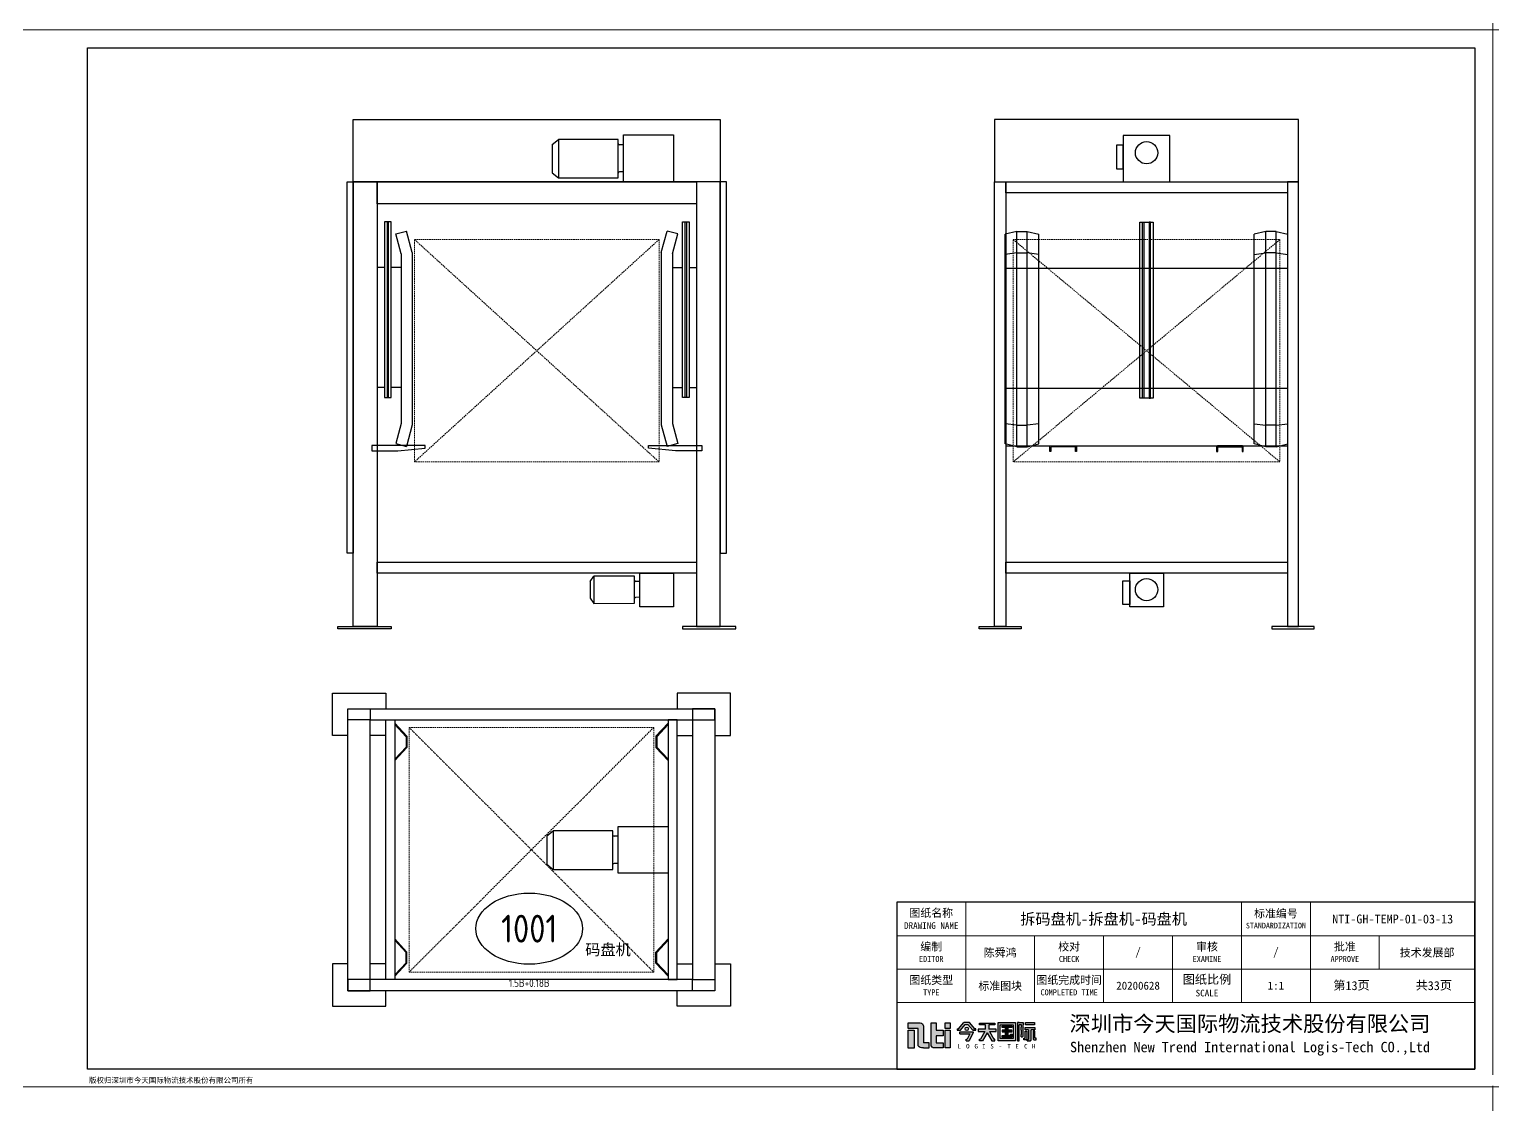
# Model space of a CAD drawing. Header units: millimetres. Extents: x 13310 to 204601, y -25828 to 2684.
# Drawn here: x 26660 to 33241, y -16404 to -11569 of the extents above; entities that cross this region are included whole.
import ezdxf
from ezdxf.enums import TextEntityAlignment as Align

# ---------------------------------------------------------------- set-up
doc = ezdxf.new("R2010")
doc.units = ezdxf.units.MM
doc.linetypes.add('DASHED2', pattern=[9.525, 6.35, -3.175])
for name, color, linetype in [('NTI-功率', 6, 'Continuous'), ('NTI-粗实线', 7, 'Continuous'), ('NTI-编号层', 6, 'Continuous')]:
    doc.layers.add(name, color=color, linetype=linetype)
for name, color, linetype, lineweight in [('NTI-标注层', 3, 'Continuous', 9), ('NTI-细实线', 7, 'Continuous', 9), ('NTI-虚线层', 5, 'DASHED2', 9)]:
    doc.layers.add(name, color=color, linetype=linetype, lineweight=lineweight)
doc.layers.add('NTI-输送设备', color=7, linetype='Continuous', plot=False)
doc.styles.add('NTI标准图块应用文字样式', font='gbenor.shx', dxfattribs={"height": 3.5})
doc.styles.add('标题栏', font='')
doc.styles.get('标题栏').set_extended_font_data('SimSun')

# ---------------------------------------------------------------- blocks, each defined once
blk = doc.blocks.new('*U172')
at = {"layer": 'NTI-虚线层', "color": 3}
for p, q in [((-550, 1750), (550, 750)), ((550, 1750), (-550, 750))]:
    blk.add_line(p, q, dxfattribs=at)
blk.add_lwpolyline([(-550, 750), (-550, 1750), (550, 1750), (550, 750)], close=True, dxfattribs=at)
at = {"layer": 'NTI-输送设备', "color": 2}
for p, q in [((69.5, 2177), (97.6, 2200.2)), ((69.5, 2177), (69.5, 2050.3)), ((390, 2176.1), (371.5, 2176.2)), ((69.5, 2050.3), (97.6, 2027)), ((390, 2053.9), (371.5, 2053.8)), ((240.5, 213.1), (256, 236.3)), ((240.5, 213.1), (240.5, 137.2)), ((463, 212.7), (444.5, 212.9)), ((240.5, 137.2), (256, 113.9)), ((463, 141.4), (444.5, 141.2))]:
    blk.add_line(p, q, dxfattribs=at)
at = {"layer": 'NTI-输送设备'}
for p, q in [((-634.2, 1775.2), (-585.9, 1788.2)), ((-560, 1691.6), (-585.9, 1788.2)), ((560, 1691.6), (585.9, 1788.2)), ((634.2, 1775.2), (585.9, 1788.2)), ((-610, 1685), (-634.2, 1775.2)), ((610, 1685), (634.2, 1775.2)), ((-610, 1685), (-610, 923.2)), ((-560, 1691.6), (-560, 916.6)), ((560, 1691.6), (560, 916.6)), ((610, 1685), (610, 923.2)), ((-685, 1623.8), (-715, 1623.8)), ((-610, 1623.8), (-655, 1623.8)), ((610, 1623.8), (655, 1623.8)), ((685, 1623.8), (715, 1623.8)), ((-685, 1084.4), (-715, 1084.4)), ((-610, 1084.4), (-655, 1084.4)), ((610, 1084.4), (655, 1084.4)), ((685, 1084.4), (715, 1084.4)), ((-610, 923.2), (-634.2, 832.9)), ((610, 923.2), (634.2, 832.9)), ((-560, 916.6), (-585.9, 820)), ((560, 916.6), (585.9, 820)), ((-634.2, 832.9), (-585.9, 820)), ((634.2, 832.9), (585.9, 820))]:
    blk.add_line(p, q, dxfattribs=at)
for points in [[(-825, 2290), (825, 2290), (825, 2010), (-825, 2010)], [(-853, 2010), (-825, 2010), (-825, 340), (-853, 340)], [(-825, 2010), (-718.5, 2010), (-718.5, 10), (-825, 10)], [(-718.5, 2010), (718.5, 2010), (718.5, 1910), (-718.5, 1910)], [(825, 2010), (718.5, 2010), (718.5, 10), (825, 10)], [(853, 2010), (825, 2010), (825, 340), (853, 340)], [(-685, 1039.4), (-655, 1039.4), (-655, 1829.4), (-685, 1829.4)], [(-666.8, 1829.4), (-673.3, 1829.4), (-673.3, 1039.4), (-666.8, 1039.4)], [(685, 1039.4), (655, 1039.4), (655, 1829.4), (685, 1829.4)], [(666.8, 1829.4), (673.3, 1829.4), (673.3, 1039.4), (666.8, 1039.4)], [(-624.1, 799.4), (-502.1, 811.4), (-502.1, 824.4), (-742.1, 824.4), (-742.1, 799.4)], [(624.1, 799.4), (502.1, 811.4), (502.1, 824.4), (742.1, 824.4), (742.1, 799.4)], [(-718.5, 300), (718.5, 300), (718.5, 250), (-718.5, 250)], [(-895, 10), (-655, 10), (-655, 0), (-895, 0)], [(895, 10), (655, 10), (655, 0), (895, 0)]]:
    blk.add_lwpolyline(points, close=True, dxfattribs=at)
at = {"layer": 'NTI-输送设备', "color": 2}
for points in [[(366.5, 2200.2), (97.6, 2200.2), (97.6, 2027), (366.5, 2027)], [(390, 2220), (615, 2220), (615, 2010), (390, 2010)], [(439.5, 236.9), (256, 236.3), (256, 113.9), (439.5, 114.5)], [(463, 250), (615, 250), (615, 99), (463, 99)]]:
    blk.add_lwpolyline(points, close=True, dxfattribs=at)
for centre, start, end in [((371.5, 2181.2), 180, 269.46851), ((371.5, 2048.8), 90.53149, 180), ((444.5, 217.9), 180, 269.46851), ((444.5, 136.2), 90.53149, 180)]:
    blk.add_arc(centre, 5, start, end, dxfattribs=at)
blk = doc.blocks.new('*U173')
at = {"layer": 'NTI-虚线层', "color": 3}
for p, q in [((-600, 1750), (600, 750)), ((600, 1750), (-600, 750))]:
    blk.add_line(p, q, dxfattribs=at)
blk.add_lwpolyline([(-600, 750), (-600, 1750), (600, 1750), (600, 750)], close=True, dxfattribs=at)
at = {"layer": 'NTI-输送设备'}
for p, q in [((-583.4, 1786.2), (-635.4, 1773.3)), ((-583.4, 818), (-583.4, 1786.2)), ((-583.4, 1786.2), (-536.6, 1786.2)), ((-536.6, 818), (-536.6, 1786.2)), ((-536.6, 1786.2), (-484.6, 1773.3)), ((536.6, 1786.2), (484.6, 1773.3)), ((536.6, 818), (536.6, 1786.2)), ((583.4, 1786.2), (536.6, 1786.2)), ((583.4, 818), (583.4, 1786.2)), ((583.4, 1786.2), (635.4, 1773.3)), ((-635.4, 831), (-635.4, 1773.3)), ((-484.6, 831), (-484.6, 1773.3)), ((484.6, 831), (484.6, 1773.3)), ((635.4, 831), (635.4, 1773.3)), ((-583.4, 1689.6), (-635.4, 1683)), ((-583.4, 1689.6), (-536.6, 1689.6)), ((-484.6, 1683), (-536.6, 1689.6)), ((484.6, 1683), (536.6, 1689.6)), ((583.4, 1689.6), (536.6, 1689.6)), ((583.4, 1689.6), (635.4, 1683)), ((-633.4, 1621.8), (633.5, 1621.8)), ((-633.4, 1082.4), (633.5, 1082.4)), ((-583.4, 914.6), (-635.4, 921.2)), ((-583.4, 914.6), (-536.6, 914.6)), ((-484.6, 921.2), (-536.6, 914.6)), ((484.6, 921.2), (536.6, 914.6)), ((583.4, 914.6), (536.6, 914.6)), ((583.4, 914.6), (635.4, 921.2)), ((-583.4, 818), (-635.4, 831)), ((-633.4, 822.4), (633.5, 822.4)), ((-583.4, 818), (-536.6, 818)), ((-536.6, 818), (-484.6, 831)), ((536.6, 818), (484.6, 831)), ((583.4, 818), (536.6, 818)), ((583.4, 818), (635.4, 831))]:
    blk.add_line(p, q, dxfattribs=at)
for points in [[(-683.4, 2010), (683.5, 2010), (683.5, 2290), (-683.4, 2290)], [(-683.5, 2010), (-633.4, 2010), (-633.4, 10), (-683.5, 10)], [(-633.4, 2010), (633.5, 2010), (633.5, 1960), (-633.4, 1960)], [(683.5, 2010), (633.5, 2010), (633.5, 10), (683.5, 10)], [(30, 1037.4), (-30, 1037.4), (-30, 1827.4), (30, 1827.4)], [(-18.2, 1827.4), (-11.7, 1827.4), (-11.7, 1037.4), (-18.2, 1037.4)], [(18.3, 1827.4), (11.8, 1827.4), (11.8, 1037.4), (18.3, 1037.4)], [(-633.4, 300), (633.5, 300), (633.5, 250), (-633.4, 250)], [(-753.4, 10), (-563.4, 10), (-563.4, 0), (-753.4, 0)], [(753.5, 10), (563.5, 10), (563.5, 0), (753.5, 0)]]:
    blk.add_lwpolyline(points, close=True, dxfattribs=at)
at = {"layer": 'NTI-输送设备', "color": 2}
for points in [[(-105, 2174.3), (-135.5, 2174.3), (-135.5, 2067.3), (-105, 2067.3)], [(-105, 2010), (105, 2010), (105, 2217), (-105, 2217)], [(-75.5, 108.7), (-106, 108.7), (-106, 215.7), (-75.5, 215.7)], [(-75.5, 250), (75.5, 250), (75.5, 99), (-75.5, 99)]]:
    blk.add_lwpolyline(points, close=True, dxfattribs=at)
at = {"layer": 'NTI-输送设备'}
for points in [[(-429, 817.4, 0.414214), (-430, 816.4), (-430, 797.4), (-435, 797.4), (-435, 816.4, -0.414214), (-429, 822.4), (-321, 822.4, -0.414214), (-315, 816.4), (-315, 797.4), (-320, 797.4), (-320, 816.4, 0.414214), (-321, 817.4)], [(429, 817.4, -0.414214), (430, 816.4), (430, 797.4), (435, 797.4), (435, 816.4, 0.414214), (429, 822.4), (321, 822.4, 0.414214), (315, 816.4), (315, 797.4), (320, 797.4), (320, 816.4, -0.414214), (321, 817.4)]]:
    blk.add_lwpolyline(points, format="xyb", close=True, dxfattribs=at)
at = {"layer": 'NTI-输送设备', "color": 2}
for centre in [(0, 2140), (0, 176)]:
    blk.add_circle(centre, 50, dxfattribs=at)
blk = doc.blocks.new('图块标准图框标题栏')
h = blk.add_hatch(color=1)
h.dxf.hatch_style = 1
h.paths.add_polyline_path([(-126.08, 8.76), (-127.42, 8.76), (-127.42, 4.73), (-126.08, 4.73)])
h.paths.add_polyline_path([(-124, 9.62, 0.414214), (-124.75, 10.37), (-125.22, 10.37), (-127.41, 10.37), (-127.41, 9.11), (-125.22, 9.11), (-125.22, 5.54, 0.414214), (-124.47, 4.79), (-124, 4.79), (-122.69, 4.79), (-122.69, 5.9), (-124, 5.9)])
h.paths.add_polyline_path([(-121.17, 8.75), (-121.17, 10.37), (-122.3, 10.37), (-122.3, 5.5, 0.414214), (-121.55, 4.75), (-121.17, 4.75), (-119.6, 4.75), (-119.6, 5.89), (-121.17, 5.89), (-121.17, 7.51), (-119.6, 7.51), (-119.6, 8.75)])
h.paths.add_polyline_path([(-117.97, 8.75), (-119.09, 8.75), (-119.09, 4.75), (-117.97, 4.75)])
h.paths.add_polyline_path([(-117.97, 10.37), (-119.09, 10.37), (-119.09, 9.13), (-117.97, 9.13)])
h = blk.add_hatch(color=256)
h.dxf.hatch_style = 1
h.paths.add_polyline_path([(-113.64, 10.45), (-114.96, 10.45), (-116.14, 9.05), (-116.4, 9.05), (-116.4, 8.75), (-115.7, 8.75), (-114.6, 10.05), (-114, 10.05), (-112.9, 8.75), (-112.2, 8.75), (-112.2, 9.05), (-112.45, 9.05)])
h.paths.add_polyline_path([(-113.88, 9.05, 1), (-114.66, 9.05, 1)])
h.paths.add_polyline_path([(-112.8, 8.25), (-112.8, 8.35), (-115.8, 8.35), (-115.8, 7.95), (-113.6, 7.95), (-114.2, 6.75), (-114.4, 6.75), (-114.4, 6.35), (-113.75, 6.35)])
h.paths.add_polyline_path([(-107.63, 8.95), (-109.33, 8.95), (-109.33, 9.95), (-107.93, 9.95), (-107.93, 10.35), (-111.43, 10.35), (-111.43, 9.95), (-110.03, 9.95), (-110.03, 8.95), (-111.73, 8.95), (-111.73, 8.45), (-110.19, 8.45), (-111.19, 6.75), (-111.43, 6.75), (-111.43, 6.35), (-110.73, 6.35), (-109.68, 8.14), (-108.63, 6.35), (-107.93, 6.35), (-107.93, 6.75), (-108.16, 6.75), (-109.16, 8.45), (-107.63, 8.45)])
h.paths.add_polyline_path([(-103.33, 10.45), (-107.23, 10.45), (-107.23, 6.35), (-103.33, 6.35)])
h.paths.add_polyline_path([(-106.73, 9.95), (-103.83, 9.95), (-103.83, 6.85), (-106.73, 6.85)], flags=16)
h.paths.add_polyline_path([(-106.33, 8.75), (-105.53, 8.75), (-105.53, 9.35), (-106.33, 9.35), (-106.33, 9.65), (-104.13, 9.65), (-104.13, 9.35), (-105.03, 9.35), (-105.03, 8.75), (-104.13, 8.75), (-104.13, 8.35), (-105.03, 8.35), (-105.03, 7.55), (-104.43, 7.55), (-104.43, 7.85), (-104.13, 7.85), (-104.13, 7.55), (-104.13, 7.15), (-106.33, 7.15), (-106.33, 7.55), (-105.53, 7.55), (-105.53, 8.35), (-106.33, 8.35)], flags=0)
h.paths.add_polyline_path([(-101.57, 8.95), (-101.67, 9.05), (-101.67, 9.15), (-101.57, 9.25), (-101.57, 9.95), (-101.57, 10.45), (-102.47, 10.45), (-102.87, 10.45), (-102.87, 6.35), (-102.47, 6.35), (-102.47, 9.95), (-101.97, 9.95), (-101.97, 9.45), (-102.07, 9.45), (-102.07, 8.75), (-101.97, 8.65), (-101.97, 7.85), (-102.07, 7.75), (-102.07, 7.25), (-101.97, 7.25), (-101.82, 7.25, 0.414214), (-101.57, 7.5)])
h.paths.add_polyline_path([(-98.97, 9.35), (-101.17, 9.35), (-101.17, 8.85), (-100.37, 8.85), (-100.37, 6.65), (-100.67, 6.65), (-100.67, 6.35), (-100.37, 6.35), (-100.07, 6.35), (-100.02, 6.35, 0.414214), (-99.77, 6.6), (-99.77, 8.85), (-98.97, 8.85)])
h.paths.add_polyline_path([(-99.07, 10.45), (-101.07, 10.45), (-101.07, 9.95), (-99.07, 9.95)])
h.paths.add_polyline_path([(-100.77, 8.55), (-101.17, 8.55), (-101.17, 6.95), (-101.47, 6.95), (-101.47, 6.55), (-101.17, 6.55), (-101.02, 6.55, 0.414214), (-100.77, 6.8)])
h.paths.add_polyline_path([(-98.97, 8.55), (-99.37, 8.55), (-99.37, 6.8, 0.414214), (-99.12, 6.55), (-98.97, 6.55), (-98.67, 6.55), (-98.67, 6.95), (-98.97, 6.95)])
h = blk.add_hatch(color=256)
h.dxf.hatch_style = 1
h.paths.add_polyline_path([(-105.03, 8.75), (-105.03, 9.35), (-104.13, 9.35), (-104.13, 9.65), (-106.33, 9.65), (-106.33, 9.35), (-105.53, 9.35), (-105.53, 8.75), (-106.33, 8.75), (-106.33, 8.35), (-105.53, 8.35), (-105.53, 7.55), (-106.33, 7.55), (-106.33, 7.15), (-104.13, 7.15), (-104.13, 7.55), (-104.13, 7.85), (-104.43, 7.85), (-104.43, 7.55), (-105.03, 7.55), (-105.03, 8.35), (-104.13, 8.35), (-104.13, 8.75)])
for p, q in [((-116.14, 9.05), (-114.96, 10.45)), ((-115.7, 8.75), (-114.6, 10.05)), ((-113.64, 10.45), (-114.96, 10.45)), ((-114.6, 10.05), (-114, 10.05)), ((-114.6, 10.05), (-114, 10.05)), ((-114, 10.05), (-112.9, 8.75)), ((-112.9, 8.75), (-114, 10.05)), ((-112.45, 9.05), (-113.64, 10.45)), ((-116.4, 9.05), (-116.4, 8.75)), ((-116.4, 9.05), (-116.14, 9.05)), ((-116.4, 8.75), (-115.7, 8.75)), ((-115.8, 7.95), (-113.6, 7.95)), ((-114.4, 6.35), (-114.4, 6.75)), ((-114.4, 6.75), (-114.2, 6.75)), ((-113.6, 7.95), (-114.2, 6.75)), ((-112.8, 8.25), (-113.75, 6.35)), ((-112.9, 8.75), (-112.2, 8.75)), ((-112.2, 8.75), (-112.9, 8.75)), ((-112.2, 9.05), (-112.45, 9.05)), ((-112.2, 8.75), (-112.2, 9.05)), ((-111.43, 6.75), (-111.19, 6.75)), ((-111.43, 6.35), (-111.43, 6.75)), ((-110.19, 8.45), (-111.19, 6.75)), ((-109.68, 8.14), (-110.73, 6.35)), ((-109.68, 8.14), (-108.63, 6.35)), ((-109.16, 8.45), (-108.16, 6.75)), ((-107.93, 6.75), (-108.16, 6.75)), ((-107.93, 6.35), (-107.93, 6.75)), ((-102.07, 7.25), (-101.97, 7.25)), ((-101.57, 9.25), (-101.67, 9.15)), ((-101.67, 9.15), (-101.67, 9.05)), ((-101.57, 8.95), (-101.67, 9.05)), ((-110.73, 6.35), (-111.43, 6.35)), ((-108.63, 6.35), (-107.93, 6.35))]:
    blk.add_line(p, q)
at = {"color": 7, "linetype": 'Continuous'}
for p, q in [((-115.8, 7.95), (-115.8, 8.35)), ((-115.8, 8.35), (-112.8, 8.35)), ((-112.8, 8.35), (-112.8, 8.25)), ((-99.77, 6.6), (-99.77, 8.65))]:
    blk.add_line(p, q, dxfattribs=at)
at = {"color": 1}
for points in [[(-125.22, 9.11), (-127.41, 9.11), (-127.41, 10.37), (-125.22, 10.37)], [(-121.17, 8.75), (-119.6, 8.75), (-119.6, 7.51), (-121.17, 7.51)], [(-121.17, 7.51), (-121.17, 5.89)], [(-124, 4.79), (-122.69, 4.79), (-122.69, 5.9), (-124, 5.9)], [(-121.17, 5.89), (-119.6, 5.89), (-119.6, 4.75), (-121.17, 4.75)]]:
    blk.add_lwpolyline(points, dxfattribs=at)
for points in [[(-125.22, 10.37), (-124.75, 10.37, -0.414214), (-124, 9.62), (-124, 5.9)], [(-121.17, 4.75), (-121.55, 4.75, -0.414214), (-122.3, 5.5), (-122.3, 10.37), (-121.17, 10.37), (-121.17, 8.75)], [(-124, 4.79), (-124.47, 4.79, -0.414214), (-125.22, 5.54), (-125.22, 9.11)]]:
    blk.add_lwpolyline(points, format="xyb", dxfattribs=at)
for points in [[(-119.09, 10.37), (-117.97, 10.37), (-117.97, 9.13), (-119.09, 9.13)], [(-127.42, 8.76), (-126.08, 8.76), (-126.08, 4.73), (-127.42, 4.73)], [(-119.09, 8.75), (-117.97, 8.75), (-117.97, 4.75), (-119.09, 4.75)]]:
    blk.add_lwpolyline(points, close=True, dxfattribs=at)
for points in [[(-110.03, 9.95), (-111.43, 9.95), (-111.43, 10.35), (-107.93, 10.35), (-107.93, 9.95), (-109.33, 9.95)], [(-110.03, 8.95), (-110.03, 9.95)], [(-109.33, 9.95), (-109.33, 8.95)], [(-102.47, 10.45), (-102.87, 10.45), (-102.87, 6.35), (-102.47, 6.35), (-102.47, 9.95)], [(-102.47, 10.45), (-101.57, 10.45), (-101.57, 9.95)], [(-101.97, 9.95), (-102.47, 9.95)], [(-101.57, 9.25), (-101.57, 9.95)], [(-110.03, 8.95), (-111.73, 8.95), (-111.73, 8.45), (-110.19, 8.45)], [(-109.16, 8.45), (-107.63, 8.45), (-107.63, 8.95), (-109.33, 8.95)], [(-105.53, 9.35), (-106.33, 9.35), (-106.33, 9.65), (-104.13, 9.65), (-104.13, 9.35), (-105.03, 9.35)], [(-105.53, 8.75), (-106.33, 8.75), (-106.33, 8.35), (-105.53, 8.35)], [(-104.13, 7.55), (-104.13, 7.15), (-106.33, 7.15), (-106.33, 7.55), (-105.53, 7.55)], [(-105.53, 8.75), (-105.53, 9.35)], [(-105.53, 7.55), (-105.53, 8.35)], [(-105.03, 9.35), (-105.03, 8.75)], [(-105.03, 8.35), (-104.13, 8.35), (-104.13, 8.75), (-105.03, 8.75)], [(-105.03, 8.35), (-105.03, 7.55)], [(-105.03, 7.55), (-104.43, 7.55)], [(-104.43, 7.55), (-104.43, 7.85), (-104.13, 7.85), (-104.13, 7.55)], [(-101.17, 6.55), (-101.47, 6.55), (-101.47, 6.95), (-101.17, 6.95)], [(-100.37, 8.85), (-101.17, 8.85), (-101.17, 9.35), (-98.97, 9.35), (-98.97, 8.85), (-99.77, 8.85)], [(-100.37, 6.35), (-100.67, 6.35), (-100.67, 6.65), (-100.37, 6.65)], [(-100.37, 8.85), (-100.37, 6.65)], [(-98.97, 6.55), (-98.67, 6.55), (-98.67, 6.95), (-98.97, 6.95)]]:
    blk.add_lwpolyline(points)
for points in [[(-107.23, 10.45), (-103.33, 10.45), (-103.33, 6.35), (-107.23, 6.35)], [(-106.73, 9.95), (-103.83, 9.95), (-103.83, 6.85), (-106.73, 6.85)], [(-101.07, 10.45), (-99.07, 10.45), (-99.07, 9.95), (-101.07, 9.95)]]:
    blk.add_lwpolyline(points, close=True)
at = {"color": 7, "linetype": 'Continuous'}
for points in [[(-102.07, 7.25), (-102.07, 7.75), (-101.97, 7.85), (-101.97, 8.65), (-102.07, 8.75), (-102.07, 9.45), (-101.97, 9.45), (-101.97, 9.95)], [(-104.13, 9.55), (-104.13, 9.65), (-106.33, 9.65)], [(-114.4, 6.35), (-113.75, 6.35)], [(-100.67, 6.35), (-100.67, 6.55)], [(-100.67, 6.35), (-100.07, 6.35)], [(-100.02, 6.35), (-100.07, 6.35)]]:
    blk.add_lwpolyline(points, dxfattribs=at)
for points in [[(-101.97, 7.25), (-101.82, 7.25, 0.414214), (-101.57, 7.5), (-101.57, 8.95)], [(-101.17, 6.95), (-101.17, 8.55), (-100.77, 8.55), (-100.77, 6.8, -0.414214), (-101.02, 6.55), (-101.17, 6.55)], [(-100.37, 6.35), (-100.02, 6.35, 0.414214), (-99.77, 6.6), (-99.77, 8.85)], [(-98.97, 6.95), (-98.97, 8.55), (-99.37, 8.55), (-99.37, 6.8, 0.414214), (-99.12, 6.55), (-98.97, 6.55)]]:
    blk.add_lwpolyline(points, format="xyb")
blk.add_circle((-114.27, 9.05), 0.388, dxfattribs=at)
at = {"layer": 'NTI-粗实线'}
blk.add_lwpolyline([(-130, 0), (0, 0), (0, 37.5), (-130, 37.5)], close=True, dxfattribs=at)
at = {"layer": 'NTI-细实线'}
for p, q in [((-114.5, 37.5), (-114.5, 15)), ((-52.5, 22.5), (-52.5, 37.5)), ((-37, 22.5), (-37, 37.5)), ((0, 30), (-130, 30)), ((-99, 30), (-99, 15)), ((-83.5, 30), (-83.5, 15)), ((-68, 30), (-68, 15)), ((-21.5, 30), (-21.5, 22.5)), ((0, 22.5), (-130, 22.5)), ((-52.5, 22.5), (-52.5, 15)), ((-37, 22.5), (-37, 15)), ((0, 15), (-130, 15))]:
    blk.add_line(p, q, dxfattribs=at)
at = {"style": '标题栏'}
blk.add_attdef('图纸名称', text='', height=2.5, dxfattribs=at).set_placement((-83.5, 33.75), align=Align.MIDDLE_CENTER)
for tag, height, p in [('标准编号', 2, (-18.5, 33.75)), ('编制人员', 1.8, (-106.75, 26.25)), ('校对人员', 1.8, (-75.75, 26.25)), ('审核人员', 1.8, (-44.75, 26.25)), ('批准', 1.8, (-10.75, 26.25)), ('图纸类型', 1.8, (-106.75, 18.75)), ('图纸完成时间', 1.8, (-75.75, 18.75)), ('图纸比例', 1.8, (-44.75, 18.75)), ('N', 2, (-27.75, 18.75)), ('N', 2, (-9.25, 18.75))]:
    blk.add_attdef(tag, text='', height=height, dxfattribs=at).set_placement(p, align=Align.MIDDLE)
at = {"layer": 'NTI-细实线', "color": 7, "style": '标题栏'}
for s, p in [('L', (-116.36, 4.64)), ('O', (-114.42, 4.64)), ('G', (-112.54, 4.64)), ('I', (-110.82, 4.64)), ('S', (-108.97, 4.64)), ('-', (-107.13, 4.64)), ('T', (-105.13, 4.64)), ('E', (-103.36, 4.64)), ('C', (-101.38, 4.64)), ('H', (-99.62, 4.64))]:
    blk.add_text(s, height=1, dxfattribs=at).set_placement(p)
at = {"layer": 'NTI-细实线', "attachment_point": 5, "style": '标题栏'}
for s, insert, char_height, width in [('图纸名称\\P{\\H0.83333x;DRAWING NAME}', (-122.25, 33.75), 1.8, 15.1979), ('标准编号\\P{\\H0.7x;STANDARDIZATION}', (-44.75, 33.75), 1.8, 15.1979), ('编制\\P{\\H0.75x;EDITOR}', (-122.25, 26.25), 1.8, 14.4665), ('校对\\P{\\H0.75x;CHECK}', (-91.25, 26.25), 1.8, 14.4665), ('审核\\P{\\H0.75x;EXAMINE}', (-60.25, 26.25), 1.8, 14.4665), ('批准\\P{\\H0.75x;APPROVE}', (-29.25, 26.25), 1.8, 14.4665), ('图纸类型\\P{\\H0.75x;TYPE}', (-122.25, 18.75), 1.8, 14.4665), ('图纸完成时间\\P{\\H0.75x;COMPLETED TIME}', (-91.25, 18.75), 1.8, 17.2878), ('图纸比例\\P{\\H0.75x;SCALE}', (-60.25, 18.75), 2, 14.4665), ('第  页', (-27.75, 18.75), 2, 24.25), ('共  页', (-9.25, 18.75), 2, 24.25), ('深圳市今天国际物流技术股份有限公司\\P{\\H0.66667x;Shenzhen New Trend International Logis-Tech CO.,Ltd}', (-50.58, 7.5), 3.5, 116.0664)]:
    blk.add_mtext(s, dxfattribs=dict(at, insert=insert, char_height=char_height, width=width))
blk = doc.blocks.new('*U348')
at = {"layer": 'NTI-编号层', "ltscale": 10}
blk.add_ellipse((-9.9, -354.7), major_axis=(240, 0), ratio=0.666667, dxfattribs=at)
at = {"layer": 'NTI-虚线层', "color": 3}
for p, q in [((-550, 550), (550, -550)), ((550, 550), (-550, -550))]:
    blk.add_line(p, q, dxfattribs=at)
blk.add_lwpolyline([(-550, 550), (550, 550), (550, -550), (-550, -550)], close=True, dxfattribs=at)
at = {"layer": 'NTI-输送设备', "color": 2}
for p, q in [((69.5, 62), (97.6, 85.2)), ((69.5, 62), (69.5, -64.7)), ((390, 61.1), (371.5, 61.2)), ((69.5, -64.7), (97.6, -88))]:
    blk.add_line(p, q, dxfattribs=at)
at = {"layer": 'NTI-输送设备'}
blk.add_line((390, -61.1), (371.5, -61.2), dxfattribs=at)
for points in [[(-825, 513.5), (-895, 513.5), (-895, 703.5), (-655, 703.5), (-655, 633.5)], [(825, 513.5), (895, 513.5), (895, 703.5), (655, 703.5), (655, 633.5)], [(-645, 583.5), (-645, 583.5)], [(-615, 568.9), (-560, 510), (-560, 460), (-615, 401.1)], [(-615, 563), (-564, 508.4), (-564, 461.6), (-615, 407)], [(615, 568.9), (560, 510), (560, 460), (615, 401.1)], [(615, 563), (564, 508.4), (564, 461.6), (615, 407)], [(-655, 513.5), (-725, 513.5)], [(655, 513.5), (725, 513.5)], [(-615, -568.9), (-560, -510), (-560, -460), (-615, -401.1)], [(-615, -563), (-564, -508.4), (-564, -461.6), (-615, -407)], [(615, -568.9), (560, -510), (560, -460), (615, -401.1)], [(615, -563), (564, -508.4), (564, -461.6), (615, -407)], [(-825, -513.5), (-895, -513.5), (-895, -703.5), (-655, -703.5), (-655, -633.5)], [(-655, -513.5), (-725, -513.5)], [(825, -513.5), (895, -513.5), (895, -703.5), (655, -703.5), (655, -633.5)], [(655, -513.5), (725, -513.5)]]:
    blk.add_lwpolyline(points, dxfattribs=at)
for points in [[(-825, 633.5), (825, 633.5), (825, -633.5), (-825, -633.5)], [(-825, 583.5), (-825, 633.5), (-725, 633.5), (-725, 583.5)], [(825, 583.5), (825, 633.5), (725, 633.5), (725, 583.5)], [(-725, 583.5), (725, 583.5), (725, -583.5), (-725, -583.5)], [(-655, 583.5), (-615, 583.5), (-615, -583.5), (-655, -583.5)], [(655, 583.5), (615, 583.5), (615, -583.5), (655, -583.5)], [(-825, -583.5), (-825, -633.5), (-725, -633.5), (-725, -583.5)], [(825, -583.5), (825, -633.5), (725, -633.5), (725, -583.5)]]:
    blk.add_lwpolyline(points, close=True, dxfattribs=at)
at = {"layer": 'NTI-输送设备', "color": 2}
for points in [[(366.5, 85.2), (97.6, 85.2), (97.6, -88), (366.5, -88)], [(390, 105), (615, 105), (615, -105), (390, -105)]]:
    blk.add_lwpolyline(points, close=True, dxfattribs=at)
blk.add_arc((371.5, 66.2), 5, 180, 269.46851, dxfattribs=at)
at = {"layer": 'NTI-输送设备'}
blk.add_arc((371.5, -66.2), 5, 90.53149, 180, dxfattribs=at)
at = {"layer": 'NTI-功率', "style": 'NTI标准图块应用文字样式'}
blk.add_attdef('005电机功率(KW)', text='', height=35, dxfattribs=at).set_placement((-9.9, -599.2), align=Align.MIDDLE)
at = {"layer": 'NTI-标注层', "insert": (242, -423.9), "char_height": 50, "attachment_point": 1, "style": 'NTI标准图块应用文字样式'}
blk.add_mtext_dynamic_manual_height_columns('{\\fSimSun|b0|i0|c134|p2;码盘机}', width=230.799, gutter_width=17.5, heights=[0], dxfattribs=at)
at = {"layer": 'NTI-标注层', "style": 'NTI标准图块应用文字样式', "flags": 3}
for tag, p in [('004输送速度(m/min)', (2118.1, -336)), ('007控制方式', (2118.1, -341.5))]:
    blk.add_attdef(tag, p, '', height=3.5, dxfattribs=at)
at = {"layer": 'NTI-编号层', "style": 'NTI标准图块应用文字样式'}
blk.add_attdef('000设备编号', text='', height=125, dxfattribs=at).set_placement((-9.9, -354.7), align=Align.MIDDLE)
for tag, flags, p in [('003输送高度(mm)', 1, (-9.9, -552.6)), ('011备注', 1, (-70.8, -653.7)), ('012设计单位', 3, (-47.5, -703.5))]:
    blk.add_attdef(tag, text='', height=35, dxfattribs=dict(at, flags=flags)).set_placement(p, align=Align.MIDDLE)
at = {"layer": 'NTI-编号层', "style": 'NTI标准图块应用文字样式', "flags": 1}
blk.add_attdef('005额定载荷(kg)', (-116.7, -758.4), '', height=35, dxfattribs=at)

msp = doc.modelspace()

# ---------------------------------------------------------------- linework, layer by layer
at = {"layer": 'NTI-细实线'}
for points in [[(26521.4, -11572.4), (26521.4, -6820.4), (33241.4, -6820.4), (33241.4, -11572.4)], [(33241.4, -16324.4), (33241.4, -11572.4), (39961.4, -11572.4), (39961.4, -16324.4)], [(19801.4, -25828.4), (19801.4, -16324.4), (33241.4, -16324.4), (33241.4, -25828.4)]]:
    msp.add_lwpolyline(points, close=True, dxfattribs=at)

# ---------------------------------------------------------------- block references
ref = msp.add_blockref('图块标准图框标题栏', (33161.4, -16244.4), dxfattribs=dict(xscale=20, yscale=20, zscale=20))
ref.add_attrib('图纸名称', '拆码盘机-拆盘机-码盘机', dxfattribs={"height": 50, "style": '标题栏'}).set_placement((31491.4, -15569.4), align=Align.MIDDLE_CENTER)
ref.add_attrib('标准编号', 'NTI-GH-TEMP-01-03-13', dxfattribs={"height": 40, "style": '标题栏'}).set_placement((32791.4, -15569.4), align=Align.MIDDLE)
ref.add_attrib('图纸类型', '标准图块', dxfattribs={"height": 36, "style": '标题栏'}).set_placement((31026.4, -15869.4), align=Align.MIDDLE)
ref.add_attrib('图纸比例', '1:1', dxfattribs={"height": 36, "style": '标题栏'}).set_placement((32266.4, -15869.4), align=Align.MIDDLE)
ref.add_attrib('图纸完成时间', '20200628', dxfattribs={"height": 36, "style": '标题栏'}).set_placement((31646.4, -15869.4), align=Align.MIDDLE)
ref.add_attrib('编制人员', '陈舜鸿', dxfattribs={"height": 36, "style": '标题栏'}).set_placement((31026.4, -15719.4), align=Align.MIDDLE)
ref.add_attrib('校对人员', '/', dxfattribs={"height": 36, "style": '标题栏'}).set_placement((31646.4, -15719.4), align=Align.MIDDLE)
ref.add_attrib('审核人员', '/', dxfattribs={"height": 36, "style": '标题栏'}).set_placement((32266.4, -15719.4), align=Align.MIDDLE)
ref.add_attrib('批准', '技术发展部', dxfattribs={"height": 36, "style": '标题栏'}).set_placement((32946.4, -15719.4), align=Align.MIDDLE)
ref.add_attrib('N', '33', dxfattribs={"height": 40, "style": '标题栏'}).set_placement((32976.4, -15869.4), align=Align.MIDDLE)
ref.add_attrib('N', '13', dxfattribs={"height": 40, "style": '标题栏'}).set_placement((32606.4, -15869.4), align=Align.MIDDLE)
at = {"layer": 'NTI-输送设备'}
for name, p in [('*U172', (28942.3, -14264.6)), ('*U173', (31684.6, -14264.6))]:
    msp.add_blockref(name, p, dxfattribs=at)

# ---------------------------------------------------------------- texts
at = {"layer": 'NTI-细实线', "char_height": 96, "width": 10459.216, "attachment_point": 5, "style": '标题栏', "bg_fill": 2}
for s, insert in [('气动阻挡', (24997.6, -15264.3)), ('外形检测/LED支架', (21995.4, -15507))]:
    msp.add_mtext(s, dxfattribs=dict(at, insert=insert))

# ---------------------------------------------------------------- next in the draw order: linework, layer by layer
at = {"layer": 'NTI-粗实线'}
msp.add_lwpolyline([(26921.4, -16244.4), (26921.4, -11652.4), (33161.4, -11652.4), (33161.4, -16244.4)], close=True, dxfattribs=at)
at = {"layer": 'NTI-细实线'}
msp.add_lwpolyline([(26521.4, -16324.4), (26521.4, -11572.4), (33241.4, -11572.4), (33241.4, -16324.4)], close=True, dxfattribs=at)

# ---------------------------------------------------------------- next in the draw order: block references
at = {"layer": 'NTI-粗实线'}
msp.add_blockref('*U348', (28918.3, -15258.2), dxfattribs=at).add_auto_attribs({'000设备编号': '1001', '005电机功率(KW)': '1.5B+0.18B'})

# ---------------------------------------------------------------- next in the draw order: texts
at = {"layer": 'NTI-细实线', "char_height": 24, "width": 2614.804, "attachment_point": 5, "style": '标题栏', "bg_fill": 2}
for insert in [(27298.3, -16295.9), (34018.3, -16295.9)]:
    msp.add_mtext('版权归深圳市今天国际物流技术股份有限公司所有', dxfattribs=dict(at, insert=insert))

doc.saveas('drawing.dxf')
